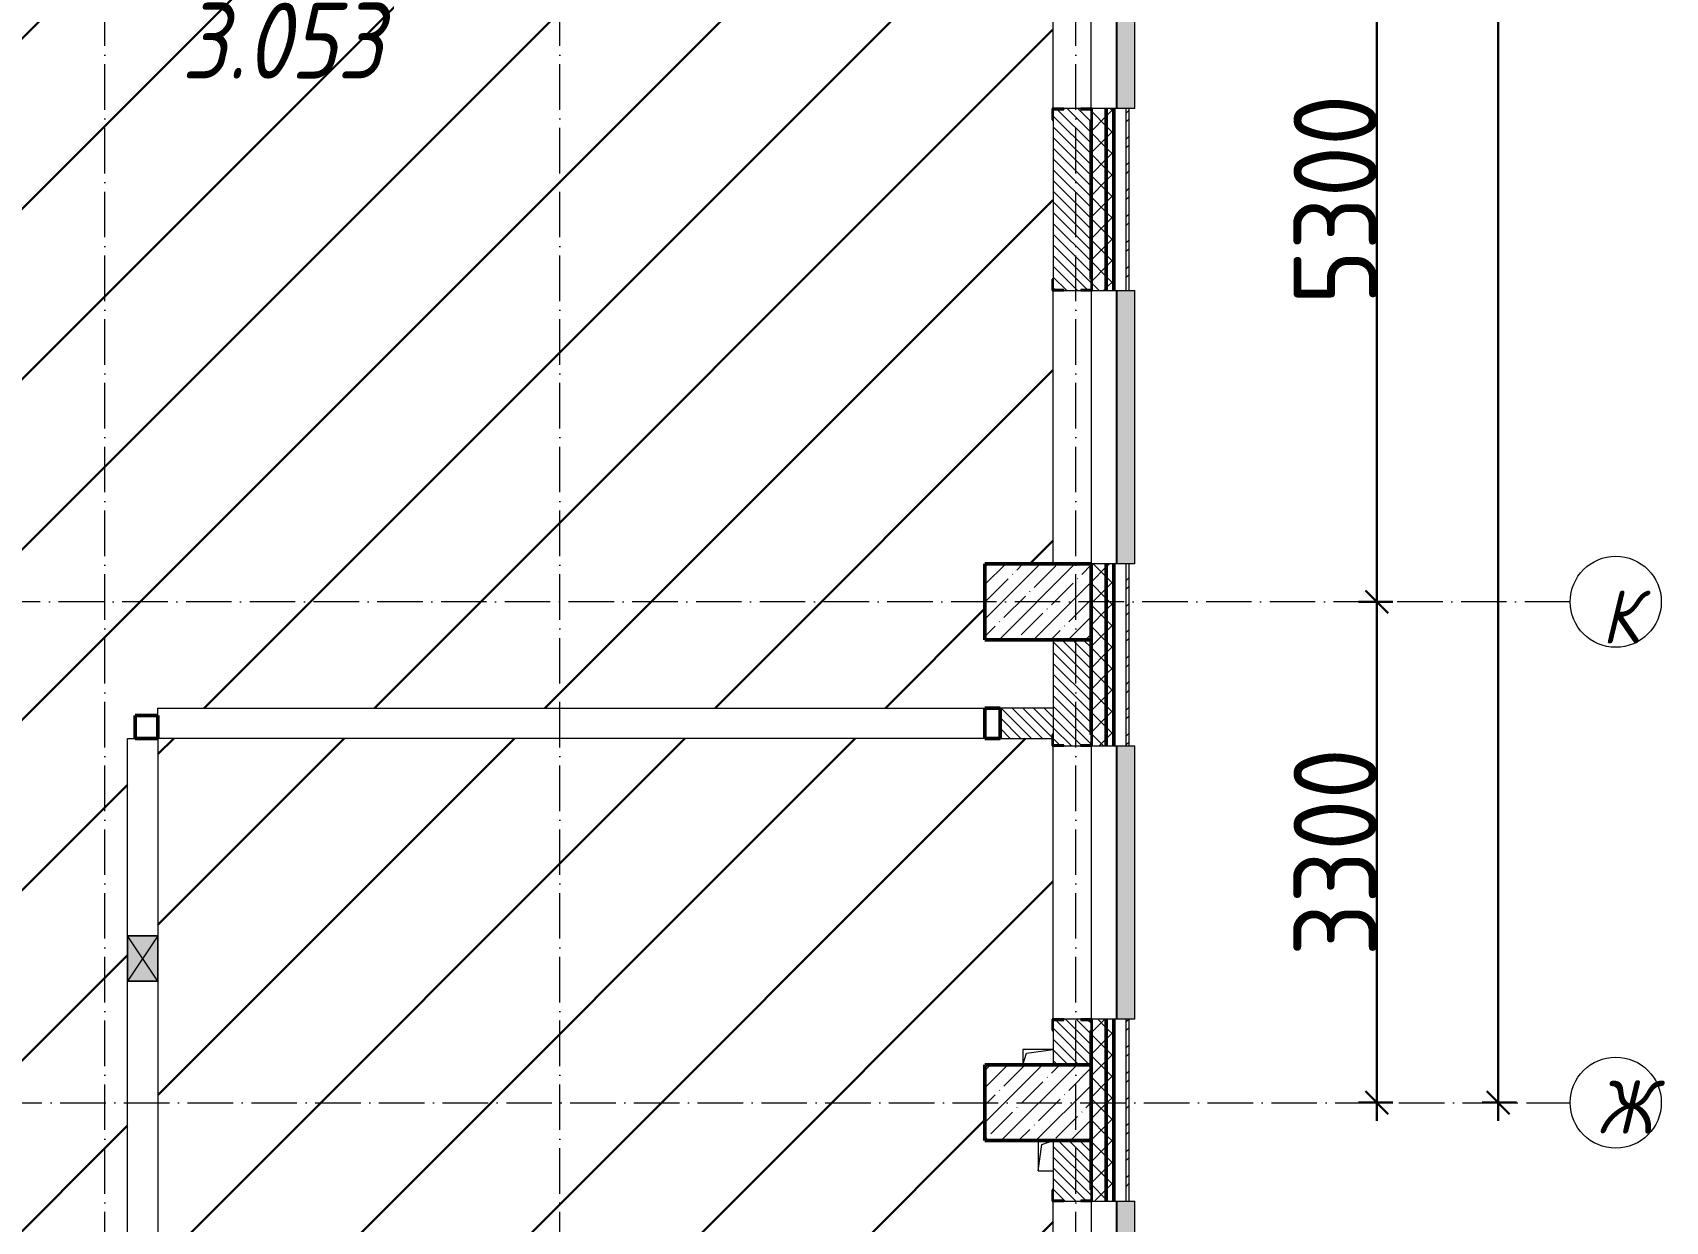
# Model space of a CAD drawing. Header units: millimetres. Extents: x 35697 to 388678, y -91946 to 171347.
# Drawn here: x 300346 to 311105, y -73464 to -65632 of the extents above; entities that cross this region are included whole.
import ezdxf

# ---------------------------------------------------------------- set-up
doc = ezdxf.new("R2010")
doc.units = ezdxf.units.MM
doc.linetypes.add('50_200_ШТРИХ_1Т_ш5_п1_п1_', pattern=[700, 500, -100, 0, -100])
for name, color, linetype, lineweight in [('2.1) ПГП окна 2.8 м', 5, 'Continuous', 30), ('A-____-____-DIMS', 7, 'Continuous', 9), ('A-DETL-GENF-OTLN', 7, 'Continuous', 9), ('A-GENM-____-MCUT', 7, 'Continuous', 25), ('A-GENM-____-OTLN', 7, 'Continuous', 9), ('A-GENM-____-OTLN-1', 7, 'Continuous', 25), ('A-GLAZ-____-OTLN', 7, 'Continuous', 9), ('A-WALL-____-MCUT-2', 7, 'Continuous', 50), ('A-WALL-____-MCUT-3', 7, 'Continuous', 9), ('A-WALL-____-OTLN', 7, 'Continuous', 9), ('A-WALL-____-PATT-1', 7, 'Continuous', 9), ('A-WALL-FNSH-MCUT-1', 7, 'Continuous', 9), ('I-WALL-____-OTLN', 7, 'Continuous', 9), ('S-COLS-____-MCUT', 7, 'Continuous', 50), ('S-COLS-____-OTLN', 7, 'Continuous', 9), ('S-GRID-____-IDEN', 7, 'Continuous', 9), ('S-GRID-____-OTLN-1', 7, '50_200_ШТРИХ_1Т_ш5_п1_п1_', 9), ('Марки помещений', 7, 'Continuous', 9), ('стяжа', 7, 'Continuous', 30)]:
    doc.layers.add(name, color=color, linetype=linetype, lineweight=lineweight)
doc.layers.add('A-GLAZ-____-OTLN-1', color=7, linetype='Continuous', lineweight=9, true_color=0xc0c0c0)
doc.styles.add('ISOCPEUR_I', font='isocpeui.ttf', dxfattribs={"width": 0.9, "height": 2.5})
doc.styles.add('ISOCPEUR_I_2', font='isocpeui.ttf', dxfattribs={"width": 0.85, "height": 2.3})
doc.styles.add('ISOCPEUR_I_9', font='isocpeui.ttf', dxfattribs={"width": 0.9, "height": 250})
doc.styles.add('СПДС', font='isocpeur.ttf', dxfattribs={"width": 0.9})
doc.dimstyles.new('ISO-2_5_0_9К_БОЛЬШОЙ_ОСИ', dxfattribs={"dimscale": 304.8, "dimtxt": 248.995294, "dimasz": 0.492126, "dimexe": 0.393701, "dimexo": 0, "dimgap": 0, "dimtad": 1, "dimdec": 0, "dimzin": 0, "dimdsep": 46, "dimtxsty": 'ISOCPEUR_I_9', "dimblk1": 'OBLIQUE', "dimblk2": 'OBLIQUE', "dimsah": 1, "dimcen": 0.09, "dimdle": 0.393701, "dimazin": 0, "dimtfac": 1, "dimtdec": 4, "dimtix": 1, "dimtmove": 0, "dimatfit": 3, "dimfxl": 1, "dimtvp": 1, "dimtolj": 1, "dimtzin": 0, "dimarcsym": 2})
pattern_1 = [(45, (283770.71, -86863.46), (-70.71068, 70.71068), []), (135, (283770.71, -86863.46), (-70.71068, -70.71068), [])]
pattern_2 = [(135, (283770.707, -86863.456), (-35.35534, -35.35534), [])]

# ---------------------------------------------------------------- blocks, each defined once
blk = doc.blocks.new('BSC_Колонна _Прямоугольная - 500х700-V125-АР1_План отверстий 3 этажа в осях 1-64_А-ГГ')
at = {"layer": 'S-COLS-____-OTLN'}
h = blk.add_hatch(dxfattribs=at)
h.set_pattern_fill('FP_148', color=256, style=0, pattern_type=2)
h.set_pattern_definition([(315, (-17481.04, 23200), (114.04925, 114.04925), []), (315, (-17481.04, 23085.95), (114.04925, 114.04925), [201.613, -40.323, 3.353, -36.97])])
h.paths.add_polyline_path([(-250, 350), (-250, -350), (250, -350), (250, 350)], flags=0)
at = {"layer": 'S-COLS-____-MCUT'}
for p, q in [((250, 350), (-250, 350)), ((-250, 350), (-250, -350)), ((250, -350), (250, 350)), ((-250, -350), (250, -350))]:
    blk.add_line(p, q, dxfattribs=at)
blk = doc.blocks.new('BSC_Колонна _Прямоугольная - 500х700-V130-АР1_План отверстий 3 этажа в осях 1-64_А-ГГ')
at = {"layer": 'S-COLS-____-OTLN'}
h = blk.add_hatch(dxfattribs=at)
h.set_pattern_fill('FP_153', color=256, style=0, pattern_type=2)
h.set_pattern_definition([(315, (-14181.04, 23200), (114.04925, 114.04925), []), (315, (-14181.04, 23085.95), (114.04925, 114.04925), [201.613, -40.323, 3.353, -36.97])])
h.paths.add_polyline_path([(-250, 350), (-250, -350), (250, -350), (250, 350)], flags=0)
at = {"layer": 'S-COLS-____-MCUT'}
for p, q in [((250, 350), (-250, 350)), ((-250, 350), (-250, -350)), ((250, -350), (250, 350)), ((-250, -350), (250, -350))]:
    blk.add_line(p, q, dxfattribs=at)
blk = doc.blocks.new('Отлив_СКБ - Отлив витража_120_НВФ-31885687-АР1_План отверстий 3 этажа в осях 1-64_А-ГГ')
at = {"layer": 'A-GLAZ-____-OTLN-1'}
for points in [[(0, 0), (0, -2), (1800, -2), (1800, 0), (534, 0)], [(0, -2), (0, -120), (1800, -120), (1800, -2), (534, -2)]]:
    blk.add_hatch(color=256, dxfattribs=at).paths.add_polyline_path(points, flags=0)
at = {"layer": 'A-GLAZ-____-OTLN'}
for p, q in [((0, 0), (1800, 0)), ((1800, -2), (0, -2)), ((0, -120), (0, -83)), ((1800, -83), (1800, -120)), ((0, -120), (1800, -120))]:
    blk.add_line(p, q, dxfattribs=at)
blk = doc.blocks.new('Фахверк_СКБ_Уголок - 250_2700-27497298-АР1_План отверстий 3 этажа в осях 1-64_А-ГГ')
at = {"layer": 'A-GENM-____-MCUT'}
for p, q in [((200, 181), (125, 181)), ((125, 181), (125, 106)), ((131, 106), (131, 175)), ((131, 175), (200, 175)), ((200, 175), (200, 181)), ((125, 106), (131, 106)), ((131, -6), (125, -6)), ((125, -6), (125, -81)), ((125, -81), (200, -81)), ((131, -75), (131, -6)), ((200, -75), (131, -75)), ((200, -81), (200, -75))]:
    blk.add_line(p, q, dxfattribs=at)
blk = doc.blocks.new('AR_Отверстие прямоугольное _в плите_ - AR_Отверстие прямоугольное _в плите_-30510803-АР1_План отверстий 3 этажа в осях 1-64_А-ГГ')
at = {"layer": 'A-GENM-____-OTLN'}
for p, q in [((-50, 100), (-50, -100)), ((-50, -100), (-25, 75)), ((-25, 75), (50, 100)), ((-50, -100), (50, -100))]:
    blk.add_line(p, q, dxfattribs=at)
blk = doc.blocks.new('AR_Отверстие прямоугольное _в плите_ - AR_Отверстие прямоугольное _в плите_-30510907-АР1_План отверстий 3 этажа в осях 1-64_А-ГГ')
at = {"layer": 'A-GENM-____-OTLN'}
for p, q in [((100, 50), (-100, 50)), ((-100, 50), (-100, -50)), ((-100, -50), (-75, 25)), ((-75, 25), (100, 50))]:
    blk.add_line(p, q, dxfattribs=at)
blk = doc.blocks.new('BSC_Колонна _Прямоугольная1 - 150х150 _металл_-35283274-АР1_План отверстий 3 этажа в осях 1-64_А-ГГ')
at = {"layer": 'S-COLS-____-MCUT'}
for p, q in [((75, 75), (-75, 75)), ((-75, 75), (-75, -75)), ((75, -75), (75, 75)), ((-75, -75), (75, -75))]:
    blk.add_line(p, q, dxfattribs=at)
blk = doc.blocks.new('BSC_Колонна _Прямоугольная1 - 200х100 _металл_-35191367-АР1_План отверстий 3 этажа в осях 1-64_А-ГГ')
at = {"layer": 'S-COLS-____-MCUT'}
for p, q in [((100, 50), (-100, 50)), ((-100, 50), (-100, -50)), ((100, -50), (100, 50)), ((-100, -50), (100, -50))]:
    blk.add_line(p, q, dxfattribs=at)
blk = doc.blocks.new('AR_Отверстие прямоугольное _в стене__БезПР - AR_Отверстие прямоугольное _в стене__БезПР-36899507-АР1_План отверстий 3 этажа в осях 1-64_А-ГГ')
at = {"layer": 'A-GLAZ-____-OTLN'}
blk.add_hatch(color=256, dxfattribs=at).paths.add_polyline_path([(150, -100), (150, 100), (-150, 100), (-150, -100)], flags=0)
at = {"layer": 'A-DETL-GENF-OTLN'}
for p, q in [((-150, -100), (-150, 100)), ((-150, 100), (150, 100)), ((150, 100), (-150, -100)), ((-150, 100), (150, -100)), ((150, 100), (-150, 100)), ((-150, 100), (-150, -100)), ((150, 100), (150, -100)), ((150, -100), (150, 100)), ((150, -100), (-150, -100)), ((-150, -100), (150, -100))]:
    blk.add_line(p, q, dxfattribs=at)
at = {"layer": 'A-GLAZ-____-OTLN'}
blk.add_line((150, 100), (-150, 100), dxfattribs=at)
blk = doc.blocks.new('Ось сетки - Круг_Ø6_00__ISO-2_5_0_9K_-25732049-АР1_План отверстий 3 этажа в осях 1-64_А-ГГ')
at = {"layer": 'S-GRID-____-IDEN'}
blk.add_circle((0, 0), 3, dxfattribs=at)
blk = doc.blocks.new('_Oblique')
at = {"color": 0, "linetype": 'ByBlock', "lineweight": -2}
blk.add_line((-0.5, -0.5), (0.5, 0.5), dxfattribs=at)
blk = doc.blocks.new('*D2191')
at = {"layer": 'A-____-____-DIMS', "color": 0, "lineweight": -2, "transparency": 16777216}
for p, q in [((309203, -63962), (309203, -69502)), ((309309, -64082), (309083, -64082)), ((309309, -69382), (309083, -69382))]:
    blk.add_line(p, q, dxfattribs=at)
at = {"layer": 'Defpoints', "color": 0, "transparency": 16777216}
for p in [(309309, -64082), (309203, -69382), (309309, -69382)]:
    blk.add_point(p, dxfattribs=at)
at = {"layer": 'A-____-____-DIMS', "color": 0, "lineweight": -2, "transparency": 16777216, "xscale": 150, "yscale": 150, "zscale": 150}
for p, rotation in [((309203, -64082), 90), ((309203, -69382), 270)]:
    blk.add_blockref('_Oblique', p, dxfattribs=dict(at, rotation=rotation))
at = {"layer": 'A-____-____-DIMS', "color": 0, "transparency": 16777216, "insert": (308929, -66732), "char_height": 548.6, "attachment_point": 5, "rotation": 90, "style": 'СПДС'}
blk.add_mtext('\\A1;5300', dxfattribs=at)
blk = doc.blocks.new('*D2192')
at = {"layer": 'A-____-____-DIMS', "color": 0, "lineweight": -2, "transparency": 16777216}
for p, q in [((309203, -69262), (309203, -72802)), ((309309, -69382), (309083, -69382)), ((309309, -72682), (309083, -72682))]:
    blk.add_line(p, q, dxfattribs=at)
at = {"layer": 'Defpoints', "color": 0, "transparency": 16777216}
for p in [(309309, -69382), (309203, -72682), (309309, -72682)]:
    blk.add_point(p, dxfattribs=at)
at = {"layer": 'A-____-____-DIMS', "color": 0, "lineweight": -2, "transparency": 16777216, "xscale": 150, "yscale": 150, "zscale": 150}
for p, rotation in [((309203, -69382), 90), ((309203, -72682), 270)]:
    blk.add_blockref('_Oblique', p, dxfattribs=dict(at, rotation=rotation))
at = {"layer": 'A-____-____-DIMS', "color": 0, "transparency": 16777216, "insert": (308929, -71032), "char_height": 548.6, "attachment_point": 5, "rotation": 90, "style": 'СПДС'}
blk.add_mtext('\\A1;3300', dxfattribs=at)
blk = doc.blocks.new('*D2193')
at = {"layer": 'A-____-____-DIMS', "color": 0, "lineweight": -2, "transparency": 16777216}
for p, q in [((310003, -72802), (310003, -39112)), ((309897, -39232), (310123, -39232)), ((309897, -72682), (310123, -72682))]:
    blk.add_line(p, q, dxfattribs=at)
at = {"layer": 'Defpoints', "color": 0, "transparency": 16777216}
for p in [(309897, -39232), (310003, -39232), (309897, -72682)]:
    blk.add_point(p, dxfattribs=at)
at = {"layer": 'A-____-____-DIMS', "color": 0, "lineweight": -2, "transparency": 16777216, "xscale": 150, "yscale": 150, "zscale": 150}
for p, rotation in [((310003, -39232), 90), ((310003, -72682), 270)]:
    blk.add_blockref('_Oblique', p, dxfattribs=dict(at, rotation=rotation))
at = {"layer": 'A-____-____-DIMS', "color": 0, "transparency": 16777216, "insert": (309729, -55957), "char_height": 548.6, "attachment_point": 5, "rotation": 90, "style": 'СПДС'}
blk.add_mtext('\\A1;33450', dxfattribs=at)
blk = doc.blocks.new('3эт')
at = {"layer": 'S-GRID-____-OTLN-1', "color": 251, "ltscale": 0.6, "true_color": 0x636466}
for p, q in [((300820.7, -91346.1), (300820.7, -36982.5)), ((303820.7, -91346.1), (303820.7, -36982.5)), ((307220.7, -91346.1), (307220.7, -36982.5)), ((310478.4, -69382.4), (279101.9, -69382.4)), ((279101.9, -72682.4), (310478.4, -72682.4))]:
    blk.add_line(p, q, dxfattribs=at)
at = {"layer": 'S-GRID-____-IDEN', "char_height": 350, "attachment_point": 1, "style": 'ISOCPEUR_I'}
for s, insert, width in [('\\fISOCPEUR|b0|i1|c204|p34|;\\W.9;К', (310685.6, -69306.3), 223.671), ('\\fISOCPEUR|b0|i1|c204|p34|;\\W.9;Ж', (310656.6, -72535.8), 281.392)]:
    blk.add_mtext(s, dxfattribs=dict(at, insert=insert, width=width))
at = {"layer": 'A-____-____-DIMS'}
for base, p1, p2, override, picture, middle in [((310003.2, -39232.4), (309897.2, -72682.4), (309897.2, -39232.4), {"dimtxt": 1.8, "dimpost": '<>', "dimtxsty": 'СПДС', "dimfxl": 33450}, '*D2193', (309728.9, -55957.4)), ((309203.2, -69382.4), (309309.3, -64082.4), (309309.3, -69382.4), {"dimtxt": 1.8, "dimpost": '<>', "dimtxsty": 'СПДС', "dimfxl": 5300}, '*D2191', (308928.9, -66732.4)), ((309203.2, -72682.4), (309309.3, -69382.4), (309309.3, -72682.4), {"dimtxt": 1.8, "dimpost": '<>', "dimtxsty": 'СПДС', "dimfxl": 3300}, '*D2192', (308928.9, -71032.4))]:
    dim = blk.add_linear_dim(base=base, p1=p1, p2=p2, angle=90, dimstyle='ISO-2_5_0_9К_БОЛЬШОЙ_ОСИ', override=override, dxfattribs=at)
    dim.commit()
    dim.dimension.update_dxf_attribs({"geometry": picture, "text_midpoint": middle})

msp = doc.modelspace()

# ---------------------------------------------------------------- hatches: boundary and pattern name
at = {"layer": '2.1) ПГП окна 2.8 м'}
h = msp.add_hatch(dxfattribs=at)
h.set_pattern_fill('ANSI31', color=5, scale=250)
h.paths.add_polyline_path([(302801, -42418), (302801, -42422), (302821, -42782), (302821, -42422), (302818, -42418)])
h.paths.add_polyline_path([(301622, -42036), (301622, -42066), (301632, -42066), (301831, -42036)])
h.paths.add_polyline_path([(302183, -41582), (302183, -42382), (302151, -42382), (302151, -41582)])
h.paths.add_polyline_path([(302503, -41542), (302503, -41546), (302521, -41546), (302521, -41542)])
h.paths.add_polyline_path([(302481, -41546), (302475, -41546), (302475, -41574), (302481, -41574)])
h.paths.add_polyline_path([(302631, -42390), (302503, -42390), (302481, -42412), (302481, -42422), (302521, -42422)])
h.paths.add_polyline_path([(302355, -41574), (302471, -41574), (302481, -41582), (302471, -41582)])
h.paths.add_polyline_path([(293871, -48132), (293871, -48632), (293371, -48632), (293371, -48132)])
h.paths.add_polyline_path([(302791, -41582), (302801, -41582), (302801, -41574), (302791, -41574)])
h.paths.add_polyline_path([(302635, -41582), (302635, -42382), (302631, -42422), (302631, -42382)])
h.paths.add_polyline_path([(303115, -41582), (303121, -41582), (303121, -41574), (303115, -41574)], flags=17)
h.paths.add_polyline_path([(303111, -42382), (303111, -41582), (303112, -41542), (303111, -41542), (303111, -42382), (303121, -42782), (303121, -42422), (303120, -42382)])
h.paths.add_polyline_path([(289371, -52826), (289377, -52832), (289377, -52757), (289371, -52757)])
h.paths.add_polyline_path([(293871, -54132), (293871, -54632), (293371, -54632), (293371, -54132)])
h.paths.add_polyline_path([(297671, -56388), (297665, -56382), (297665, -56457), (297671, -56457)])
h.paths.add_polyline_path([(289171, -70507), (289165, -70507), (288671, -70532), (289171, -70532)])
h.paths.add_polyline_path([(298213, -58336), (298213, -58378), (298221, -58382), (298221, -58336)])
h.paths.add_polyline_path([(298221, -63632), (298221, -63832), (298221, -64332), (297521, -64332), (297521, -63832), (297521, -63632), (297671, -63632), (298071, -63632)])
h.paths.add_polyline_path([(298208, -63645), (298208, -63832), (297533, -63832), (297533, -63645), (297671, -63645), (297671, -63707), (298071, -63707), (298071, -63645)], flags=16)
h.paths.add_polyline_path([(307021, -60632), (307021, -60732), (306821, -60732), (306821, -60661)])
h.paths.add_polyline_path([(298221, -69132), (298221, -69632), (297521, -69632), (297521, -69132)])
h.paths.add_polyline_path([(298221, -72432), (298221, -72932), (297521, -72932), (297521, -72432)])
h.paths.add_polyline_path([(293950, -53466), (295540, -53466), (295540, -52266), (293950, -52266)], flags=9)
h.paths.add_polyline_path([(294786, -59655), (296376, -59655), (296376, -58455), (294786, -58455)], flags=9)
h.paths.add_polyline_path([(301150, -66260), (302809, -66260), (302809, -65060), (301150, -65060)], flags=9)
h = msp.add_hatch(dxfattribs=at)
h.set_pattern_fill('ANSI31', color=5, scale=250)
h.paths.add_polyline_path([(293871, -54132), (293871, -54632), (293371, -54632), (293371, -54132)], flags=16)
h.paths.add_polyline_path([(297671, -56388), (297665, -56382), (297665, -56457), (297671, -56457)], flags=16)
h.paths.add_polyline_path([(307071, -58332), (307065, -58332), (307065, -58257), (307071, -57207), (307065, -57207), (307065, -57132), (307071, -55332), (307065, -55332), (307065, -55257), (307069, -54832), (306971, -54832), (306971, -54632), (306621, -54632), (306621, -54382), (301771, -54382), (301771, -57432), (297871, -57432), (297871, -56388), (297740, -56388), (297740, -56382), (297665, -56382), (297665, -56457), (297671, -56457), (297671, -57432), (293371, -57432), (293371, -58376), (293440, -58376), (293489, -58382), (293577, -58382), (293577, -58307), (293571, -57632), (293571, -58307), (293577, -58307), (293577, -58387), (293571, -58387), (293571, -59532), (293577, -59532), (293577, -59607), (293571, -60132), (293871, -60132), (293871, -60532), (295671, -60532), (295721, -60532), (297521, -60532), (297521, -60132), (298121, -60132), (298121, -59578), (298121, -58382), (298121, -58336), (298128, -58336), (298128, -58378), (298121, -59532), (298221, -59532), (298221, -60132), (298221, -60632), (298721, -60632), (298821, -60632), (298821, -61232), (298821, -61332), (298621, -61332), (298096, -61332), (296946, -61332), (296621, -61332), (296571, -61332), (295221, -61332), (294621, -61332), (293871, -61332), (293621, -61332), (293621, -63832), (293871, -63832), (293871, -64332), (293571, -64332), (293571, -64457), (293577, -64457), (293577, -64532), (293571, -65132), (293571, -65632), (293571, -66232), (293577, -66232), (293577, -66307), (293571, -67782), (293571, -68032), (293571, -68332), (293571, -68482), (293571, -69132), (293871, -69132), (293871, -69632), (293571, -69632), (293571, -69932), (293571, -70332), (293571, -70507), (293571, -70807), (293571, -72432), (293871, -72432), (293871, -72932), (293571, -72932), (293571, -73057), (293577, -73057), (293577, -73132), (293571, -74832), (293577, -74832), (293577, -74982), (295571, -74982), (295621, -74982), (297521, -74982), (297771, -74982), (300221, -74982), (300471, -74982), (300971, -74982), (300971, -71882), (300971, -71582), (300971, -70282), (301021, -70282), (301021, -70132), (301171, -70132), (301171, -70082), (306621, -70082), (306721, -70082), (307071, -70082), (307071, -69632), (306621, -69632), (306621, -69132), (307071, -69132), (307071, -67332), (307065, -67332), (307065, -67257), (307071, -66207), (307065, -66207), (307065, -66132), (307071, -64332), (306621, -64332), (306621, -63832), (307071, -63832), (307071, -63207), (307065, -63207), (307065, -63132), (307071, -61332), (307065, -61332), (307065, -61257), (307071, -61257), (307071, -61326), (307140, -61326), (307140, -61332), (307252, -61332), (307252, -61326), (307321, -61326), (307321, -61257), (307321, -60632), (307321, -60132), (307071, -60132)])
h.paths.add_polyline_path([(298213, -58336), (298213, -58378), (298221, -58382), (298221, -58336)], flags=16)
h.paths.add_polyline_path([(298221, -63632), (298221, -63832), (298221, -64332), (297521, -64332), (297521, -63832), (297521, -63632), (297671, -63632), (298071, -63632)], flags=16)
h.paths.add_polyline_path([(298208, -63645), (298208, -63832), (297533, -63832), (297533, -63645), (297671, -63645), (297671, -63707), (298071, -63707), (298071, -63645)], flags=0)
h.paths.add_polyline_path([(307021, -60632), (307021, -60732), (306821, -60732), (306821, -60661)], flags=16)
h.paths.add_polyline_path([(298221, -69132), (298221, -69632), (297521, -69632), (297521, -69132)], flags=16)
h.paths.add_polyline_path([(298221, -72432), (298221, -72932), (297521, -72932), (297521, -72432)], flags=16)
h.paths.add_polyline_path([(294786, -59655), (296376, -59655), (296376, -58455), (294786, -58455)], flags=24)
h.paths.add_polyline_path([(301150, -66260), (302809, -66260), (302809, -65060), (301150, -65060)], flags=24)
h = msp.add_hatch(dxfattribs=at)
h.set_pattern_fill('ANSI31', color=5, scale=250)
h.paths.add_polyline_path([(307071, -70332), (307065, -70332), (307065, -70282), (306721, -70282), (306621, -70282), (301171, -70282), (301171, -71582), (301171, -71882), (301171, -74982), (301171, -75082), (301171, -75607), (301171, -75907), (301171, -76932), (301371, -76932), (302521, -76932), (306621, -76932), (306621, -76832), (307071, -76832), (307071, -75207), (307065, -75207), (307065, -75132), (307071, -73332), (307065, -73332), (307065, -73257), (307067, -73132), (306971, -73132), (306971, -72932), (306621, -72932), (306621, -72432), (306871, -72432), (306871, -72332), (307071, -72332), (307071, -72207), (307065, -72207), (307065, -72132)])
h.paths.add_polyline_path([(303687, -74703), (305345, -74703), (305345, -73503), (303687, -73503)], flags=24)
at = {"layer": 'A-WALL-____-PATT-1'}
h = msp.add_hatch(dxfattribs=at)
h.set_pattern_fill('FP_1', color=256, style=0, pattern_type=2)
h.set_pattern_definition(pattern_1)
h.paths.add_polyline_path([(307421, -77332), (307421, -75132), (307327, -75132), (307327, -75207), (307321, -75207), (307321, -77332)], flags=0)
h.paths.add_polyline_path([(307421, -73332), (307421, -72132), (307327, -72132), (307327, -72207), (307321, -72207), (307321, -73257), (307327, -73257), (307327, -73332)], flags=0)
h.paths.add_polyline_path([(307421, -70332), (307421, -69132), (307321, -69132), (307321, -70257), (307327, -70257), (307327, -70332)], flags=0)
h.paths.add_polyline_path([(307421, -67332), (307421, -66132), (307327, -66132), (307327, -66207), (307321, -66207), (307321, -67257), (307327, -67257), (307327, -67332)], flags=0)
h.paths.add_polyline_path([(307321, -64332), (307421, -64332), (307421, -63132), (307327, -63132), (307327, -63207), (307321, -63207), (307321, -63832)], flags=0)
h.paths.add_polyline_path([(307327, -61332), (307421, -61332), (307421, -60132), (307321, -60132), (307321, -61257), (307327, -61257), (307327, -61326)], flags=0)
h.paths.add_polyline_path([(307327, -58332), (307421, -58332), (307421, -57132), (307327, -57132), (307327, -57207), (307321, -57207), (307321, -58257), (307327, -58257), (307327, -58326)], flags=0)
h.paths.add_polyline_path([(307327, -55332), (307421, -55332), (307421, -54132), (307321, -54132), (307321, -55257), (307327, -55257), (307327, -55326)], flags=0)
h.paths.add_polyline_path([(307421, -52332), (307421, -51132), (307327, -51132), (307327, -51207), (307321, -51207), (307321, -52257), (307327, -52257), (307327, -52332)], flags=0)
h.paths.add_polyline_path([(307327, -49332), (307421, -49332), (307421, -48132), (307321, -48132), (307321, -49257), (307327, -49257), (307327, -49326)], flags=0)
h.paths.add_polyline_path([(307421, -46332), (307421, -45082), (307327, -45082), (307327, -45157), (307321, -45157), (307321, -46257), (307327, -46257), (307327, -46332)], flags=0)
h.paths.add_polyline_path([(307421, -43282), (307421, -39132), (307321, -39132), (307321, -43282)], flags=0)
h = msp.add_hatch(dxfattribs=at)
h.set_pattern_fill('FP_1', color=256, style=0, pattern_type=2)
h.set_pattern_definition(pattern_1)
h.paths.add_polyline_path([(307471, -77332), (307471, -75132), (307421, -75132), (307421, -77332)], flags=0)
h.paths.add_polyline_path([(307471, -73332), (307471, -72132), (307421, -72132), (307421, -73332)], flags=0)
h.paths.add_polyline_path([(307471, -70332), (307471, -69132), (307421, -69132), (307421, -70332)], flags=0)
h.paths.add_polyline_path([(307471, -67332), (307471, -66132), (307421, -66132), (307421, -67332)], flags=0)
h.paths.add_polyline_path([(307471, -64332), (307471, -63132), (307421, -63132), (307421, -64332)], flags=0)
h.paths.add_polyline_path([(307421, -61332), (307471, -61332), (307471, -60132), (307421, -60132), (307421, -60328)], flags=0)
h.paths.add_polyline_path([(307421, -58332), (307471, -58332), (307471, -57132), (307421, -57132)], flags=0)
h.paths.add_polyline_path([(307471, -55332), (307471, -54132), (307421, -54132), (307421, -55332)], flags=0)
h.paths.add_polyline_path([(307421, -52332), (307471, -52332), (307471, -51132), (307421, -51132), (307421, -51728)], flags=0)
h.paths.add_polyline_path([(307421, -49332), (307471, -49332), (307471, -48132), (307421, -48132), (307421, -48288)], flags=0)
h.paths.add_polyline_path([(307471, -46332), (307471, -45082), (307421, -45082), (307421, -46332)], flags=0)
h.paths.add_polyline_path([(307471, -43282), (307471, -39132), (307421, -39132), (307421, -43282)], flags=0)
h = msp.add_hatch(dxfattribs=at)
h.set_pattern_fill('FP_3', color=256, style=0, pattern_type=2)
h.set_pattern_definition([(45, (283770.71, -86863.46), (-85.5366, 85.5366), []), (45, (283827.73, -86863.46), (-85.5366, 85.5366), [])])
h.paths.add_polyline_path([(307551, -77142), (307571, -77142), (307571, -75132), (307551, -75132), (307551, -77099)], flags=0)
h.paths.add_polyline_path([(307571, -73332), (307571, -72132), (307551, -72132), (307551, -73332)], flags=0)
h.paths.add_polyline_path([(307571, -70332), (307571, -69132), (307551, -69132), (307551, -70332)], flags=0)
h.paths.add_polyline_path([(307571, -67332), (307571, -66132), (307551, -66132), (307551, -67332)], flags=0)
h.paths.add_polyline_path([(307551, -64332), (307571, -64332), (307571, -63132), (307551, -63132)], flags=0)
h.paths.add_polyline_path([(307571, -61332), (307571, -60132), (307551, -60132), (307551, -61332)], flags=0)
h.paths.add_polyline_path([(307571, -58332), (307571, -57132), (307551, -57132), (307551, -58332)], flags=0)
h.paths.add_polyline_path([(307551, -55332), (307571, -55332), (307571, -54132), (307551, -54132), (307551, -55168)], flags=0)
h.paths.add_polyline_path([(307571, -52332), (307571, -51132), (307551, -51132), (307551, -52332)], flags=0)
h.paths.add_polyline_path([(307571, -49332), (307571, -48132), (307551, -48132), (307551, -49332)], flags=0)
h.paths.add_polyline_path([(307551, -46332), (307571, -46332), (307571, -45312), (307551, -45312), (307551, -45708)], flags=0)
h = msp.add_hatch(dxfattribs=at)
h.set_pattern_fill('FP_6', color=256, style=0, pattern_type=2)
h.set_pattern_definition(pattern_2)
h.paths.add_polyline_path([(307252, -67332), (307252, -67326), (307321, -67326), (307321, -66138), (307252, -66138), (307252, -66132), (307140, -66132), (307140, -66138), (307071, -66138), (307071, -67326), (307140, -67326), (307140, -67332)], flags=0)
h = msp.add_hatch(dxfattribs=at)
h.set_pattern_fill('FP_6', color=256, style=0, pattern_type=2)
h.set_pattern_definition(pattern_2)
h.paths.add_polyline_path([(307071, -72432), (307321, -72432), (307321, -72138), (307252, -72138), (307252, -72132), (307140, -72132), (307140, -72138), (307071, -72138), (307071, -72369)], flags=0)
h.paths.add_polyline_path([(307252, -70332), (307252, -70326), (307321, -70326), (307321, -69632), (307071, -69632), (307071, -70326), (307140, -70326), (307140, -70332)], flags=0)
h = msp.add_hatch(dxfattribs=at)
h.set_pattern_fill('FP_6', color=256, style=0, pattern_type=2)
h.set_pattern_definition(pattern_2)
h.paths.add_polyline_path([(306721, -70282), (307065, -70282), (307065, -70257), (307071, -70257), (307071, -70082), (306721, -70082)], flags=0)
h = msp.add_hatch(dxfattribs=at)
h.set_pattern_fill('FP_6', color=256, style=0, pattern_type=2)
h.set_pattern_definition(pattern_2)
h.paths.add_polyline_path([(307176, -76832), (307321, -76832), (307321, -75138), (307252, -75138), (307252, -75132), (307140, -75132), (307140, -75138), (307071, -75138), (307071, -76832)], flags=0)
h.paths.add_polyline_path([(307252, -73332), (307252, -73326), (307321, -73326), (307321, -72932), (307071, -72932), (307071, -73326), (307140, -73326), (307140, -73332)], flags=0)

# ---------------------------------------------------------------- linework, layer by layer
at = {"layer": 'A-WALL-____-MCUT-2'}
for p, q in [((307421, -67332), (307421, -66132)), ((307471, -67332), (307471, -66132)), ((307321, -66207), (307321, -67257)), ((307421, -70332), (307421, -69132)), ((307471, -70332), (307471, -69132)), ((307321, -69632), (307321, -70257)), ((307421, -73332), (307421, -72132)), ((307471, -73332), (307471, -72132)), ((307321, -72207), (307321, -72432)), ((307321, -72932), (307321, -73257))]:
    msp.add_line(p, q, dxfattribs=at)
at = {"layer": 'A-WALL-____-MCUT-3'}
for p, q in [((307252, -66132), (307140, -66132)), ((307551, -66132), (307327, -66132)), ((307551, -67332), (307551, -66132)), ((307071, -66207), (307071, -67257)), ((307140, -67332), (307252, -67332)), ((307327, -67332), (307551, -67332)), ((307551, -69132), (307321, -69132)), ((307551, -70332), (307551, -69132)), ((307071, -69632), (307071, -70257)), ((307071, -70082), (306721, -70082)), ((306721, -70282), (307065, -70282)), ((307140, -70332), (307252, -70332)), ((307327, -70332), (307551, -70332)), ((307252, -72132), (307140, -72132)), ((307551, -72132), (307327, -72132)), ((307551, -73332), (307551, -72132)), ((307071, -72207), (307071, -72432)), ((307071, -72932), (307071, -73257)), ((307140, -73332), (307252, -73332)), ((307327, -73332), (307551, -73332))]:
    msp.add_line(p, q, dxfattribs=at)
at = {"layer": 'A-WALL-____-OTLN'}
for p, q in [((307071, -66132), (307071, -64332)), ((307321, -66132), (307321, -64332)), ((307071, -69132), (307071, -67332)), ((307321, -67332), (307321, -69132)), ((307071, -72132), (307071, -70332)), ((307321, -70332), (307321, -72132)), ((307071, -75132), (307071, -73332)), ((307321, -73332), (307321, -75132))]:
    msp.add_line(p, q, dxfattribs=at)
at = {"layer": 'A-WALL-FNSH-MCUT-1'}
for p, q in [((307571, -66132), (307551, -66132)), ((307571, -67332), (307571, -66132)), ((307551, -67332), (307571, -67332)), ((307571, -69132), (307551, -69132)), ((307571, -70332), (307571, -69132)), ((307551, -70332), (307571, -70332)), ((307571, -72132), (307551, -72132)), ((307571, -73332), (307571, -72132)), ((307551, -73332), (307571, -73332))]:
    msp.add_line(p, q, dxfattribs=at)
at = {"layer": 'I-WALL-____-OTLN'}
for p, q in [((301171, -70132), (301171, -70082)), ((301171, -70082), (306621, -70082)), ((300971, -71582), (300971, -70282)), ((300971, -70282), (301021, -70282)), ((306621, -70282), (301171, -70282)), ((301171, -70282), (301171, -71582)), ((300971, -74982), (300971, -71882)), ((301171, -71882), (301171, -74982))]:
    msp.add_line(p, q, dxfattribs=at)

# ---------------------------------------------------------------- block references
at = {"layer": 'A-GENM-____-OTLN'}
for name, p in [('AR_Отверстие прямоугольное _в плите_ - AR_Отверстие прямоугольное _в плите_-30510907-АР1_План отверстий 3 этажа в осях 1-64_А-ГГ', (306971, -72382)), ('AR_Отверстие прямоугольное _в плите_ - AR_Отверстие прямоугольное _в плите_-30510803-АР1_План отверстий 3 этажа в осях 1-64_А-ГГ', (307021, -73032))]:
    msp.add_blockref(name, p, dxfattribs=at)
at = {"layer": 'A-GENM-____-OTLN-1'}
for p, rotation in [((307146, -66007), 269.9999999999999), ((307246, -67457), 89.99999999999991), ((307246, -70457), 89.99999999999991), ((307146, -72007), 269.9999999999999), ((307246, -73457), 89.99999999999991)]:
    msp.add_blockref('Фахверк_СКБ_Уголок - 250_2700-27497298-АР1_План отверстий 3 этажа в осях 1-64_А-ГГ', p, dxfattribs=dict(at, rotation=rotation))
at = {"layer": 'A-GLAZ-____-OTLN'}
for name, p, rotation in [('Отлив_СКБ - Отлив витража_120_НВФ-31885687-АР1_План отверстий 3 этажа в осях 1-64_А-ГГ', (307488, -66132), 89.99999999999932), ('Отлив_СКБ - Отлив витража_120_НВФ-31885687-АР1_План отверстий 3 этажа в осях 1-64_А-ГГ', (307488, -69132), 89.99999999999932), ('Отлив_СКБ - Отлив витража_120_НВФ-31885687-АР1_План отверстий 3 этажа в осях 1-64_А-ГГ', (307488, -72132), 89.99999999999932), ('AR_Отверстие прямоугольное _в стене__БезПР - AR_Отверстие прямоугольное _в стене__БезПР-36899507-АР1_План отверстий 3 этажа в осях 1-64_А-ГГ', (301071, -71732), 269.9999999999999), ('Отлив_СКБ - Отлив витража_120_НВФ-31885687-АР1_План отверстий 3 этажа в осях 1-64_А-ГГ', (307488, -75132), 89.99999999999932)]:
    msp.add_blockref(name, p, dxfattribs=dict(at, rotation=rotation))
at = {"layer": 'S-COLS-____-OTLN'}
for name, p, rotation in [('BSC_Колонна _Прямоугольная - 500х700-V125-АР1_План отверстий 3 этажа в осях 1-64_А-ГГ', (306971, -69382), 89.9999999999999), ('BSC_Колонна _Прямоугольная1 - 150х150 _металл_-35283274-АР1_План отверстий 3 этажа в осях 1-64_А-ГГ', (301096, -70207), 270.0000000000001), ('BSC_Колонна _Прямоугольная1 - 200х100 _металл_-35191367-АР1_План отверстий 3 этажа в осях 1-64_А-ГГ', (306671, -70182), 270.0000000000001), ('BSC_Колонна _Прямоугольная - 500х700-V130-АР1_План отверстий 3 этажа в осях 1-64_А-ГГ', (306971, -72682), 89.9999999999999)]:
    msp.add_blockref(name, p, dxfattribs=dict(at, rotation=rotation))
at = {"layer": 'S-GRID-____-IDEN', "xscale": 99.99999999999993, "yscale": 99.99999999999993, "zscale": 99.99999999999993}
for p, rotation in [((310778, -69382), 89.9999999999998), ((310778, -72682), 269.9999999999996)]:
    msp.add_blockref('Ось сетки - Круг_Ø6_00__ISO-2_5_0_9K_-25732049-АР1_План отверстий 3 этажа в осях 1-64_А-ГГ', p, dxfattribs=dict(at, rotation=rotation))
at = {"layer": 'стяжа'}
msp.add_blockref('3эт', (0, 0), dxfattribs=at)

# ---------------------------------------------------------------- texts
at = {"layer": 'Марки помещений', "insert": (301326, -65435), "char_height": 500, "width": 785.65, "attachment_point": 1, "style": 'ISOCPEUR_I_2'}
msp.add_mtext('3.053', dxfattribs=at)

doc.saveas('drawing.dxf')
